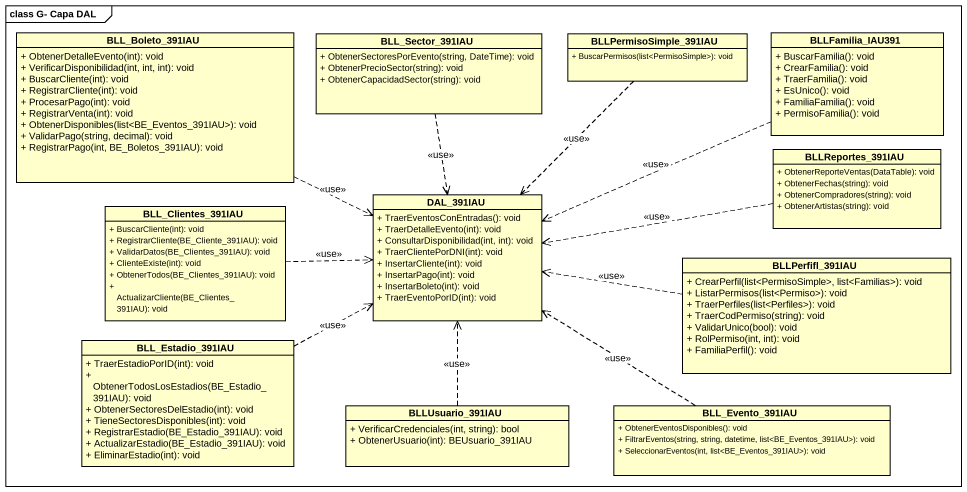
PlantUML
@startuml
mainframe class G- Capa DAL
hide circle
hide empty members
skinparam classAttributeIconSize 0
class BLL_Boleto_391IAU {
  + ObtenerDetalleEvento(int): void
  + VerificarDisponibilidad(int, int, int): void
  + BuscarCliente(int): void
  + RegistrarCliente(int): void
  + ProcesarPago(int): void
  + RegistrarVenta(int): void
  + ObtenerDisponibles(list<BE_Eventos_391IAU>): void
  + ValidarPago(string, decimal): void
  + RegistrarPago(int, BE_Boletos_391IAU): void
}
class BLL_Sector_391IAU {
  + ObtenerSectoresPorEvento(string, DateTime): void
  + ObtenerPrecioSector(string): void
  + ObtenerCapacidadSector(string): void
}
class BLLPermisoSimple_391IAU {
  + BuscarPermisos(list<PermisoSimple>): void
}
class BLLFamilia_IAU391 {
  + BuscarFamilia(): void
  + CrearFamilia(): void
  + TraerFamilia(): void
  + EsUnico(): void
  + FamiliaFamilia(): void
  + PermisoFamilia(): void
}
class BLLReportes_391IAU {
  + ObtenerReporteVentas(DataTable): void
  + ObtenerFechas(string): void
  + ObtenerCompradores(string): void
  + ObtenerArtistas(string): void
}
class DAL_391IAU {
  + TraerEventosConEntradas(): void
  + TraerDetalleEvento(int): void
  + ConsultarDisponibilidad(int, int): void
  + TraerClientePorDNI(int): void
  + InsertarCliente(int): void
  + InsertarPago(int): void
  + InsertarBoleto(int): void
  + TraerEventoPorID(int): void
}
class BLL_Clientes_391IAU {
  + BuscarCliente(int): void
  + RegistrarCliente(BE_Cliente_391IAU): void
  + ValidarDatos(BE_Clientes_391IAU): void
  + ClienteExiste(int): void
  + ObtenerTodos(BE_Clientes_391IAU): void
  + ActualizarCliente(BE_Clientes_391IAU): void
}
class BLLPerfifl_391IAU {
  + CrearPerfil(list<PermisoSimple>, list<Familias>): void
  + ListarPermisos(list<Permiso>): void
  + TraerPerfiles(list<Perfiles>): void
  + TraerCodPermiso(string): void
  + ValidarUnico(bool): void
  + RolPermiso(int, int): void
  + FamiliaPerfil(): void
}
class BLL_Estadio_391IAU {
  + TraerEstadioPorID(int): void
  + ObtenerTodosLosEstadios(BE_Estadio_391IAU): void
  + ObtenerSectoresDelEstadio(int): void
  + TieneSectoresDisponibles(int): void
  + RegistrarEstadio(BE_Estadio_391IAU): void
  + ActualizarEstadio(BE_Estadio_391IAU): void
  + EliminarEstadio(int): void
}
class BLLUsuario_391IAU {
  + VerificarCredenciales(int, string): bool
  + ObtenerUsuario(int): BEUsuario_391IAU
}
class BLL_Evento_391IAU {
  + ObtenerEventosDisponibles(): void
  + FiltrarEventos(string, string, datetime, list<BE_Eventos_391IAU>): void
  + SeleccionarEventos(int, list<BE_Eventos_391IAU>): void
}
BLL_Boleto_391IAU .right.> DAL_391IAU : <<use>>
BLL_Sector_391IAU ..> DAL_391IAU : <<use>>
BLLPermisoSimple_391IAU ..> DAL_391IAU : <<use>>
BLLFamilia_IAU391 .left.> DAL_391IAU : <<use>>
BLLReportes_391IAU .left.> DAL_391IAU : <<use>>
BLL_Clientes_391IAU .right.> DAL_391IAU : <<use>>
BLLPerfifl_391IAU .left.> DAL_391IAU : <<use>>
BLL_Estadio_391IAU .right.> DAL_391IAU : <<use>>
BLLUsuario_391IAU .up.> DAL_391IAU : <<use>>
BLL_Evento_391IAU .up.> DAL_391IAU : <<use>>
@enduml
